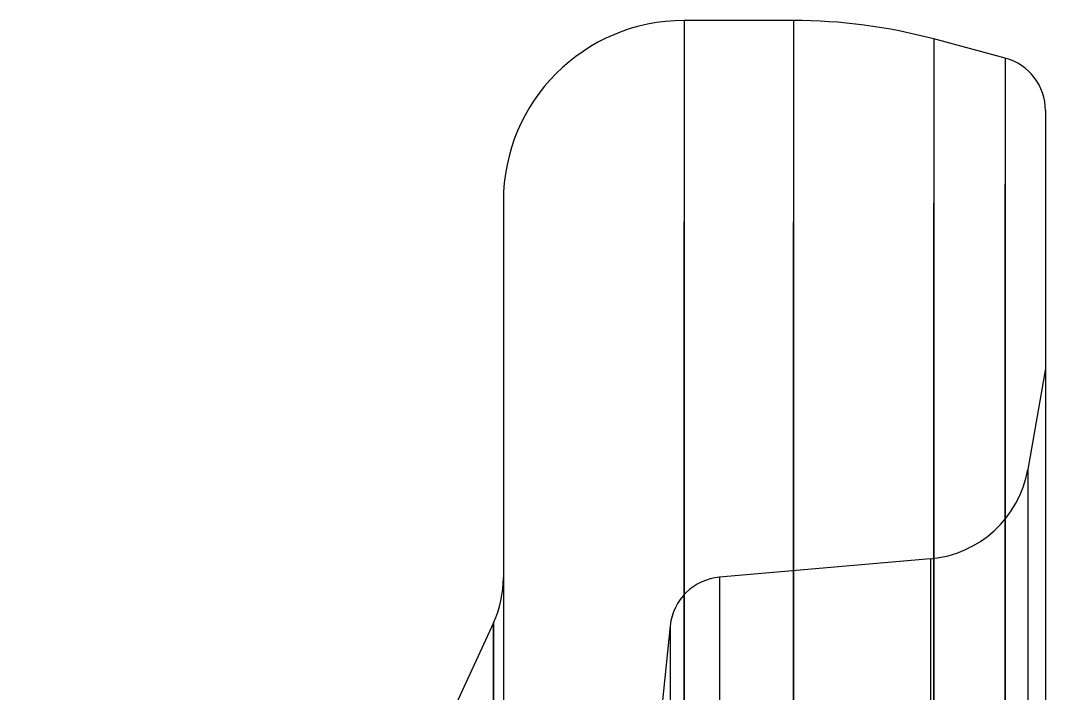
# Model space of a CAD drawing. Header units: metres. Extents: x 0 to 63075, y 0 to 44550.
# Drawn here: x 14445.9 to 14506.4, y 26698.6 to 26738.4 of the extents above; entities that cross this region are included whole.
import ezdxf

# ---------------------------------------------------------------- set-up
doc = ezdxf.new("R2010")
doc.units = ezdxf.units.M
doc.header["$LTSCALE"] = 75
doc.linetypes.add('HIDDEN2', pattern=[4.7625, 3.175, -1.5875])
for name, color, linetype in [('SDM', 7, 'Continuous'), ('SL4', 4, 'Continuous'), ('ST1', 7, 'HIDDEN2')]:
    doc.layers.add(name, color=color, linetype=linetype)

# ---------------------------------------------------------------- blocks, each defined once
blk = doc.blocks.new('A$Ca53c419a')
at = {"layer": 'SL4'}
for p, q in [((302.211, 122.589), (241.763, 150.5)), ((302.211, 122.589), (237.05, 122.589)), ((327.096, 122), (243.807, 122)), ((337.763, 111.333), (246.703, 111.333)), ((337.763, 104.88), (337.763, 111.333)), ((337.763, 104.88), (246.703, 104.88)), ((336.672, 96.597), (246.407, 96.597)), ((335.54, 92.372), (336.672, 96.597)), ((335.54, 92.372), (246.099, 92.372)), ((332.449, 90), (245.26, 90))]:
    blk.add_line(p, q, dxfattribs=at)
for centre, radius, start, end in [((304.894, 128.4), 6.4, 245.21598, 270), ((327.096, 111.333), 10.667, 0, 90), ((305.762, 104.88), 32, 345, 0), ((332.449, 93.2), 3.2, 269.99999, 345)]:
    blk.add_arc(centre, radius, start, end, dxfattribs=at)
at = {"layer": 'ST1'}
for p, q in [((123.314, 122.589), (302.211, 122.589)), ((302.048, 112.148), (235.263, 119)), ((302.023, 112.148), (123.502, 112.148)), ((87.763, 111.333), (337.763, 111.333)), ((304.904, 109.243), (120.635, 109.243)), ((305.998, 96.797), (304.909, 109.243)), ((87.763, 104.88), (337.763, 104.88)), ((88.853, 96.597), (336.672, 96.597)), ((305.998, 96.797), (119.528, 96.797)), ((89.985, 92.372), (335.54, 92.372)), ((311.231, 91.052), (114.274, 91.052)), ((317.227, 90), (311.263, 91.052))]:
    blk.add_line(p, q, dxfattribs=at)
for centre, radius, start, end in [((301.722, 108.964), 3.2, 5, 84.14182), ((312.374, 97.354), 6.4, 185, 260)]:
    blk.add_arc(centre, radius, start, end, dxfattribs=at)

msp = doc.modelspace()

# ---------------------------------------------------------------- block references
at = {"layer": 'SDM', "rotation": 90}
msp.add_blockref('A$Ca53c419a', (14596.359, 26400.599), dxfattribs=at)

doc.saveas('drawing.dxf')
